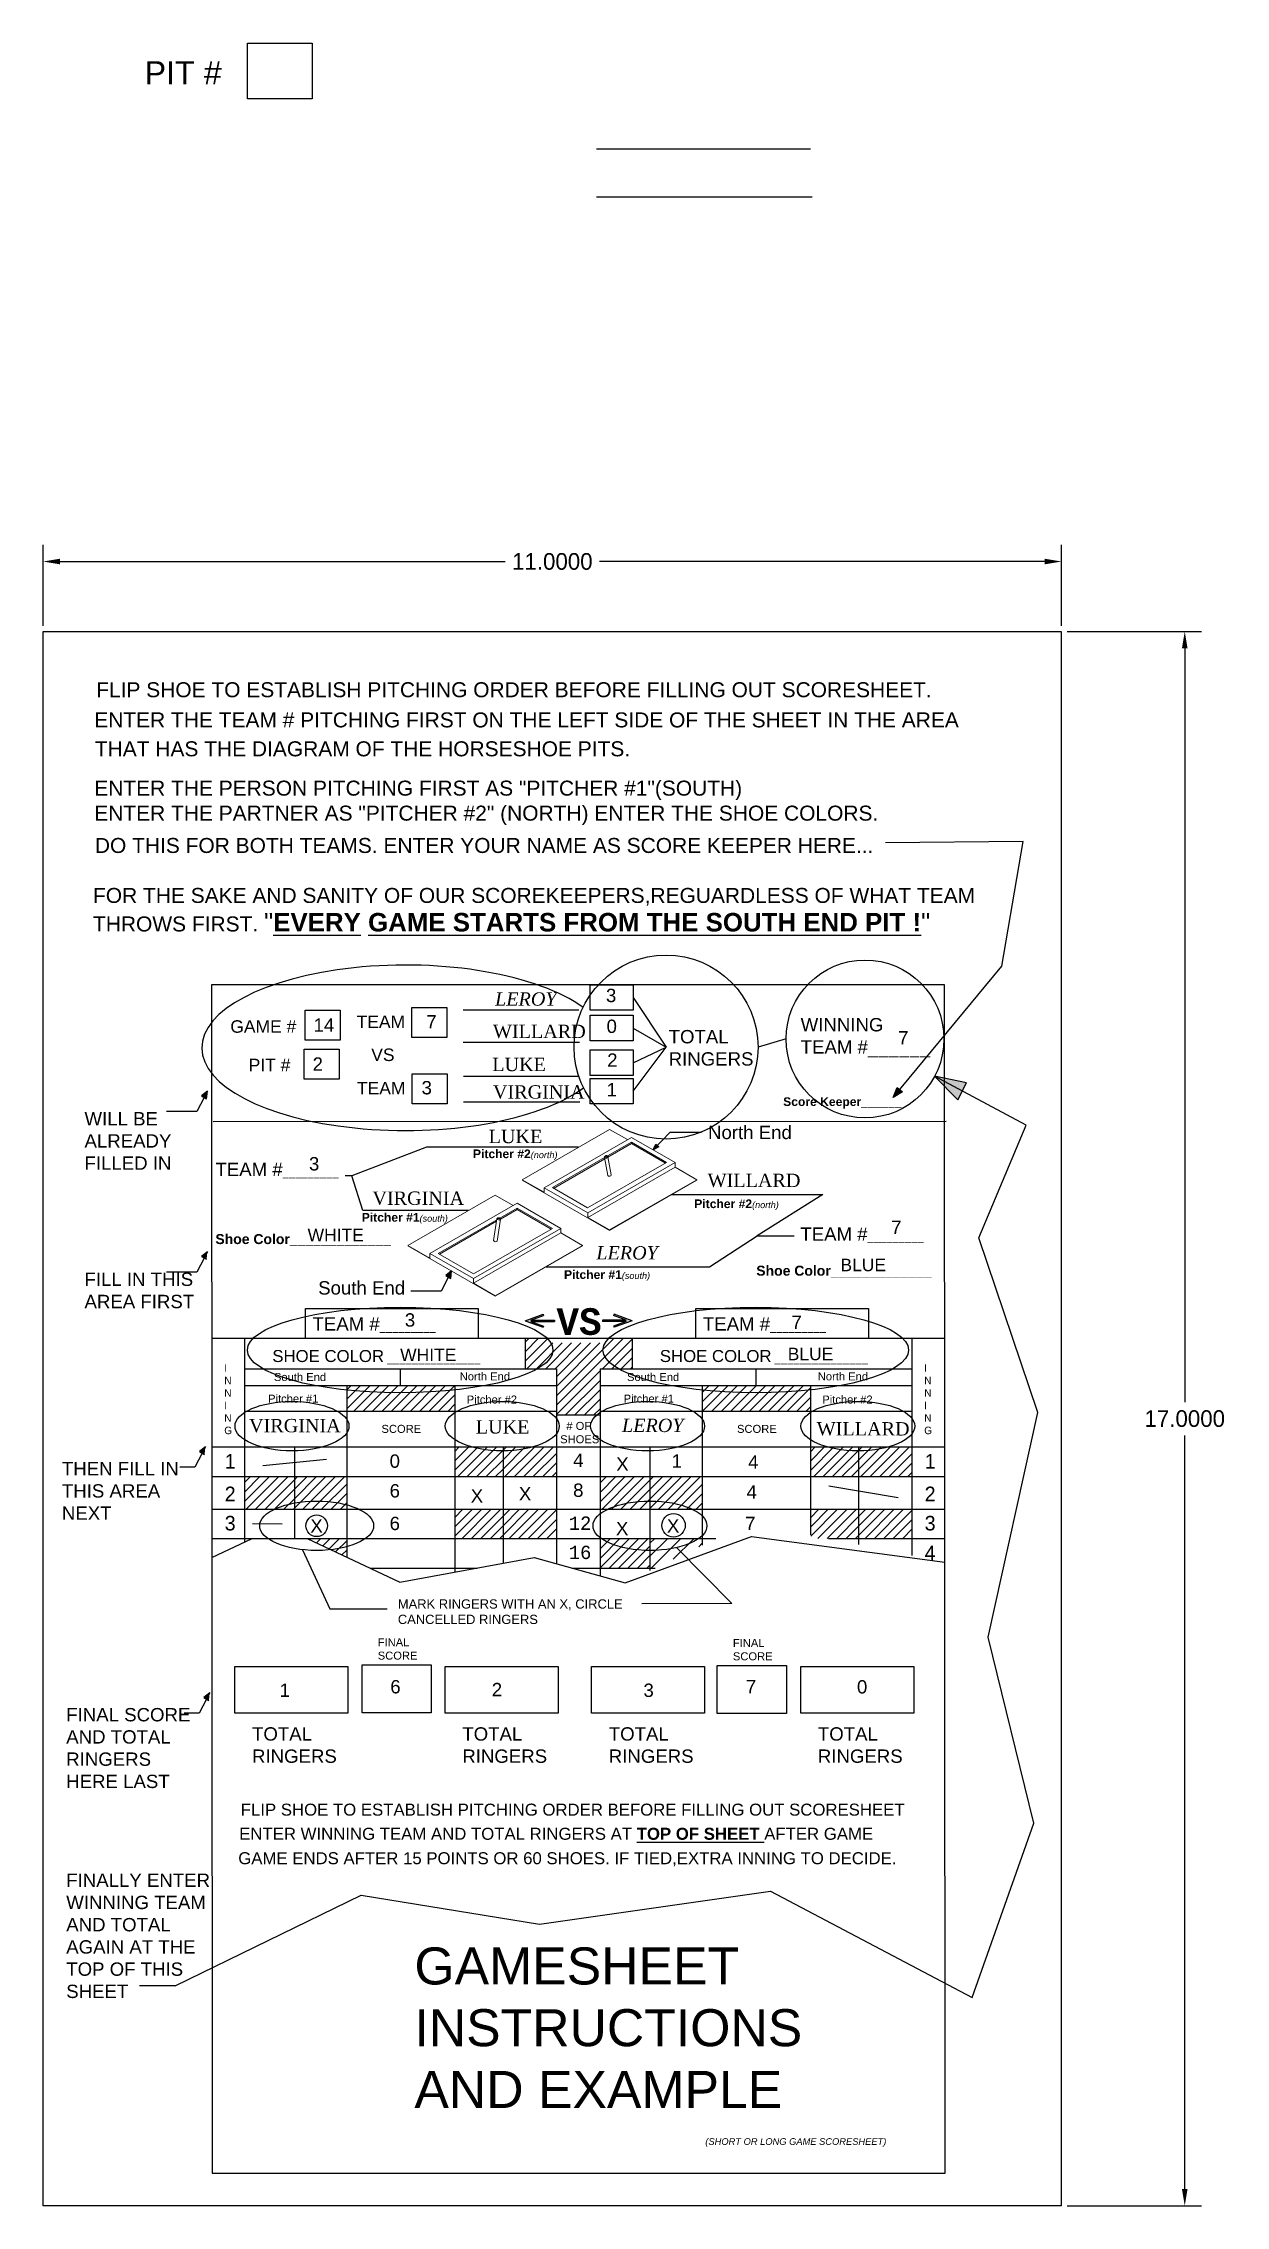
# Model space of a CAD drawing. Header units: inches. Extents: x -9 to 65.4, y -11.7 to 27.1.
# Drawn here: x 25.74 to 38.52, y -6.25 to 17.11 of the extents above; entities that cross this region are included whole.
import ezdxf

# ---------------------------------------------------------------- set-up
doc = ezdxf.new("R2010")
doc.units = ezdxf.units.IN
doc.header["$MEASUREMENT"] = 0
doc.header["$PDMODE"] = 2
for name, color, linetype, lineweight in [('AM_0', 7, 'Continuous', 30), ('AM_5', 3, 'Continuous', 15), ('AM_8', 1, 'Continuous', 15), ('Visible Edges(ANSI-BEL)', 7, 'Continuous', 18)]:
    doc.layers.add(name, color=color, linetype=linetype, lineweight=lineweight)
doc.layers.add('Temporary Invisable', color=7, linetype='Continuous')
doc.layers.add('Visible Tangent Edges(ANSI-BEL)', color=6, linetype='Continuous', lineweight=18, true_color=0xff00ff)
doc.dimstyles.new('Standard$0', dxfattribs={"dimtxt": 0.18, "dimasz": 0.18, "dimexe": 0.18, "dimexo": 0.0625, "dimgap": 0.09, "dimtad": 0, "dimtih": 1, "dimtoh": 1, "dimdec": 4, "dimzin": 0, "dimdsep": 46, "dimtxsty": 'Standard', "dimcen": 0.09, "dimadec": 0, "dimazin": 0, "dimtfac": 1, "dimtdec": 4, "dimtofl": 0, "dimtmove": 0, "dimatfit": 3, "dimfxl": 1, "dimtolj": 1, "dimtzin": 0, "dimarcsym": 0})
pattern_1 = [(45, (10.670944, -4.989435), (-0.05091169, 0.05091169), [])]
pattern_2 = [(45, (14.51565, -4.989435), (-0.0509117, 0.0509117), [])]

# ---------------------------------------------------------------- blocks, each defined once
blk = doc.blocks.new('*D7')
at = {"layer": 'AM_5', "color": 0, "lineweight": -2, "transparency": 16777216}
for p, q in [((36.802, 10.753), (38.253, 10.753)), ((38.073, 10.573), (38.073, 2.433)), ((38.073, -6.067), (38.073, 2.073)), ((36.802, -6.247), (38.253, -6.247))]:
    blk.add_line(p, q, dxfattribs=at)
at = {"layer": 'AM_5', "color": 0, "transparency": 16777216}
for points in [[(38.043, 10.573), (38.103, 10.573), (38.073, 10.753)], [(38.043, -6.067), (38.103, -6.067), (38.073, -6.247)]]:
    blk.add_solid(points, dxfattribs=at)
at = {"layer": 'Defpoints', "color": 0, "transparency": 16777216}
for p in [(36.74, 10.753), (36.739, -6.247), (38.073, -6.247)]:
    blk.add_point(p, dxfattribs=at)
at = {"layer": 'AM_5', "color": 0, "transparency": 16777216, "insert": (38.073, 2.253), "char_height": 0.18, "attachment_point": 5}
blk.add_mtext('\\A1;17.0000', dxfattribs=at)
blk = doc.blocks.new('*D8')
at = {"layer": 'AM_5', "color": 0, "lineweight": -2, "transparency": 16777216}
for p, q in [((25.74, 10.816), (25.74, 11.69)), ((36.74, 10.816), (36.74, 11.69)), ((25.92, 11.51), (30.73, 11.51)), ((36.56, 11.51), (31.75, 11.51))]:
    blk.add_line(p, q, dxfattribs=at)
at = {"layer": 'AM_5', "color": 0, "transparency": 16777216}
for points in [[(25.92, 11.54), (25.92, 11.48), (25.74, 11.51)], [(36.56, 11.54), (36.56, 11.48), (36.74, 11.51)]]:
    blk.add_solid(points, dxfattribs=at)
at = {"layer": 'Defpoints', "color": 0, "transparency": 16777216}
for p in [(36.74, 11.51), (25.74, 10.753), (36.74, 10.753)]:
    blk.add_point(p, dxfattribs=at)
at = {"layer": 'AM_5', "color": 0, "transparency": 16777216, "insert": (31.24, 11.51), "char_height": 0.18, "attachment_point": 5}
blk.add_mtext('\\A1;11.0000', dxfattribs=at)

msp = doc.modelspace()

# ---------------------------------------------------------------- hatches: boundary and pattern name
at = {"layer": 'AM_0'}
h = msp.add_hatch(color=256, dxfattribs=at)
h.paths.add_polyline_path([(35.71626, 5.88017), (35.47742, 5.92967), (35.47743, 5.89459), (35.66973, 5.79183)])
h.paths.add_polyline_path([(35.47743, 5.89459), (35.47746, 5.84254), (35.61995, 5.69731), (35.66973, 5.79183)])
h.paths.add_polyline_path([(35.47742, 5.92967), (35.37018, 5.95189), (35.47743, 5.89459)])
h.paths.add_polyline_path([(35.37018, 5.95189), (35.47746, 5.84254), (35.47743, 5.89459)])
h = msp.add_hatch(color=256, dxfattribs=at)
h.dxf.hatch_style = 1
h.paths.add_polyline_path([(27.51265, 5.78896), (27.45067, 5.73867), (27.47847, 5.7232)])
h.paths.add_polyline_path([(27.51265, 5.78896), (27.47847, 5.7232), (27.50481, 5.70854)])
h = msp.add_hatch(color=256, dxfattribs=at)
h.paths.add_polyline_path([(34.99303, 5.80808), (34.9666, 5.83009), (34.92123, 5.72131)])
h.paths.add_polyline_path([(35.02389, 5.78239), (34.99303, 5.80808), (34.92123, 5.72131)])
h = msp.add_hatch(color=256, dxfattribs=at)
h.dxf.hatch_style = 1
h.paths.add_polyline_path([(32.37587, 5.20259), (32.35911, 5.21934), (32.33007, 5.15537)])
h.paths.add_polyline_path([(32.38992, 5.18854), (32.37587, 5.20259), (32.33007, 5.15537)])
h = msp.add_hatch(color=256, dxfattribs=at)
h.dxf.hatch_style = 1
h.paths.add_polyline_path([(27.51265, 4.05483), (27.45067, 4.00454), (27.47847, 3.98907)])
h.paths.add_polyline_path([(27.51265, 4.05483), (27.47847, 3.98907), (27.50481, 3.97441)])
h = msp.add_hatch(color=256, dxfattribs=at)
h.dxf.hatch_style = 1
h.paths.add_polyline_path([(30.15212, 3.84813), (30.09015, 3.79784), (30.11795, 3.78237)])
h.paths.add_polyline_path([(30.15212, 3.84813), (30.11795, 3.78237), (30.14429, 3.76772)])
h = msp.add_hatch(color=256, dxfattribs=at)
h.dxf.hatch_style = 1
h.paths.add_polyline_path([(31.26504, 3.31739), (31.00722, 3.31739), (31.14498, 3.36818), (31.14, 3.38169), (30.94565, 3.31004), (31.14, 3.23999), (31.14489, 3.25353), (31.00766, 3.30299), (31.26504, 3.30299)])
h = msp.add_hatch(color=256, dxfattribs=at)
h.dxf.hatch_style = 1
h.paths.add_polyline_path([(32.03895, 3.30299), (31.90172, 3.25353), (31.90661, 3.23999), (32.10096, 3.31004), (31.90661, 3.38169), (31.90163, 3.36818), (32.03939, 3.31739), (31.78157, 3.31739), (31.78157, 3.30299)])
h = msp.add_hatch(color=256, dxfattribs=at)
h.dxf.hatch_style = 1
h.paths.add_polyline_path([(27.49105, 1.94843), (27.42908, 1.89814), (27.45688, 1.88267)])
h.paths.add_polyline_path([(27.49105, 1.94843), (27.45688, 1.88267), (27.48322, 1.86801)])
h = msp.add_hatch(dxfattribs=at)
h.set_pattern_fill('_U', color=256, scale=0.072, angle=45, style=0, pattern_type=0)
h.set_pattern_definition(pattern_1)
h.paths.add_polyline_path([(30.70705, 1.94838), (30.18654, 1.94838), (30.18654, 1.62754), (30.70705, 1.62754)])
h = msp.add_hatch(dxfattribs=at)
h.set_pattern_fill('_U', color=256, scale=0.072, angle=45, style=0, pattern_type=0)
h.set_pattern_definition(pattern_1)
h.paths.add_polyline_path([(30.70705, 1.62754), (31.28445, 1.62754), (31.28445, 1.94838), (30.70705, 1.94838)])
h = msp.add_hatch(dxfattribs=at)
h.set_pattern_fill('_U', color=256, scale=0.072, angle=45, style=0, pattern_type=0)
h.set_pattern_definition(pattern_2)
h.paths.add_polyline_path([(34.55175, 1.94838), (34.03124, 1.94838), (34.03124, 1.62754), (34.55175, 1.62754)])
h = msp.add_hatch(dxfattribs=at)
h.set_pattern_fill('_U', color=256, scale=0.072, angle=45, style=0, pattern_type=0)
h.set_pattern_definition(pattern_2)
h.paths.add_polyline_path([(34.55175, 1.62754), (35.12915, 1.62754), (35.12915, 1.94838), (34.55175, 1.94838)])
h = msp.add_hatch(dxfattribs=at)
h.set_pattern_fill('_U', color=256, scale=0.072, angle=45, style=0, pattern_type=0)
h.set_pattern_definition(pattern_1)
h.paths.add_polyline_path([(28.45347, 1.62754), (27.91437, 1.62754), (27.91437, 1.2753), (28.45347, 1.2753)])
h = msp.add_hatch(dxfattribs=at)
h.set_pattern_fill('_U', color=256, scale=0.072, angle=45, style=0, pattern_type=0)
h.set_pattern_definition(pattern_1)
h.paths.add_polyline_path([(29.01844, 1.2753), (29.01844, 1.62754), (28.45347, 1.62754), (28.45347, 1.2753)])
h = msp.add_hatch(dxfattribs=at)
h.set_pattern_fill('_U', color=256, scale=0.072, angle=45, style=0, pattern_type=0)
h.set_pattern_definition(pattern_2)
h.paths.add_polyline_path([(32.29818, 1.62754), (31.75908, 1.62754), (31.75908, 1.2753), (32.29818, 1.2753)])
h = msp.add_hatch(dxfattribs=at)
h.set_pattern_fill('_U', color=256, scale=0.072, angle=45, style=0, pattern_type=0)
h.set_pattern_definition(pattern_2)
h.paths.add_polyline_path([(32.86314, 1.2753), (32.86314, 1.62754), (32.29818, 1.62754), (32.29818, 1.2753)])
h = msp.add_hatch(dxfattribs=at)
h.set_pattern_fill('_U', color=256, scale=0.072, angle=45, style=0, pattern_type=0)
h.set_pattern_definition(pattern_1)
h.paths.add_polyline_path([(30.18654, 0.96002), (30.70705, 0.96002), (30.70705, 1.2753), (30.18654, 1.2753)])
h = msp.add_hatch(dxfattribs=at)
h.set_pattern_fill('_U', color=256, scale=0.072, angle=45, style=0, pattern_type=0)
h.set_pattern_definition(pattern_1)
h.paths.add_polyline_path([(31.28445, 1.2753), (30.70705, 1.2753), (30.70705, 0.96002), (31.28445, 0.96002)])
h = msp.add_hatch(dxfattribs=at)
h.set_pattern_fill('_U', color=256, scale=0.072, angle=45, style=0, pattern_type=0)
h.set_pattern_definition(pattern_2)
h.paths.add_polyline_path([(34.03124, 0.96002), (34.55175, 0.96002), (34.55175, 1.2753), (34.03124, 1.2753)])
h = msp.add_hatch(dxfattribs=at)
h.set_pattern_fill('_U', color=256, scale=0.072, angle=45, style=0, pattern_type=0)
h.set_pattern_definition(pattern_2)
h.paths.add_polyline_path([(35.12915, 1.2753), (34.55175, 1.2753), (34.55175, 0.96002), (35.12915, 0.96002)])
h = msp.add_hatch(dxfattribs=at)
h.set_pattern_fill('_U', color=256, scale=0.072, angle=45, style=0, pattern_type=0)
h.set_pattern_definition(pattern_1)
h.paths.add_polyline_path([(28.59133, 0.96002), (29.01844, 0.75826), (29.01844, 0.96002)])
h = msp.add_hatch(dxfattribs=at)
h.set_pattern_fill('_U', color=256, scale=0.072, angle=45, style=0, pattern_type=0)
h.set_pattern_definition(pattern_2)
h.paths.add_polyline_path([(31.75908, 0.63917), (32.29818, 0.63917), (32.29818, 0.96002), (31.75908, 0.96002)])
h = msp.add_hatch(color=256, dxfattribs=at)
h.dxf.hatch_style = 1
h.paths.add_polyline_path([(27.5379, -0.70834), (27.47593, -0.75863), (27.50373, -0.7741)])
h.paths.add_polyline_path([(27.5379, -0.70834), (27.50373, -0.7741), (27.53007, -0.78875)])
at = {"layer": 'AM_8'}
h = msp.add_hatch(dxfattribs=at)
h.set_pattern_fill('_U', color=256, scale=0.072, angle=45, style=0, pattern_type=0)
h.set_pattern_definition([(45, (10.670944, -2.941466), (-0.05091169, 0.05091169), [])])
h.paths.add_polyline_path([(31.756, 2.79288), (31.756, 2.2931), (31.28445, 2.2931), (31.28445, 2.79288), (30.94565, 2.79288), (30.94565, 3.12236), (31.21245, 3.12236), (31.21245, 3.07088), (31.82685, 3.07088), (31.82685, 3.12236), (32.10096, 3.12236), (32.10096, 2.79288)])
h = msp.add_hatch(dxfattribs=at)
h.set_pattern_fill('_U', color=256, scale=0.072, angle=45, style=0, pattern_type=0)
h.set_pattern_definition(pattern_1)
h.paths.add_polyline_path([(30.18654, 2.33602), (30.18654, 2.61288), (29.01844, 2.61288), (29.01844, 2.33602), (29.81494, 2.33602)])
h = msp.add_hatch(dxfattribs=at)
h.set_pattern_fill('_U', color=256, scale=0.072, angle=45, style=0, pattern_type=0)
h.set_pattern_definition(pattern_1)
h.paths.add_polyline_path([(34.02816, 2.61288), (32.86006, 2.61288), (32.86006, 2.33602), (34.02816, 2.33602)])
h = msp.add_hatch(dxfattribs=at)
h.set_pattern_fill('_U', color=256, scale=0.1, angle=45, style=0, pattern_type=0)
h.set_pattern_definition([(45, (1.1229, 0), (-0.07071068, 0.07071068), [])])
h.paths.add_polyline_path([(32.2951, 0.63917), (32.34978, 0.63917), (32.86006, 0.88812), (32.86006, 0.96002), (32.2951, 0.96002)])

# ---------------------------------------------------------------- linework, layer by layer
at = {"layer": 'AM_0'}
for p, q in [((31.71731, 15.96622), (34.02808, 15.96622)), ((31.71595, 15.44961), (34.04669, 15.44961)), ((36.32579, 8.48526), (34.83834, 8.47245)), ((36.09498, 7.13986), (36.32579, 8.48526)), ((34.92123, 5.72131), (36.09498, 7.13986)), ((32.11319, 6.80208), (32.46875, 6.26595)), ((30.27689, 6.66967), (31.52471, 6.66967)), ((30.27616, 6.31919), (31.53476, 6.31919)), ((32.11319, 6.47193), (32.46875, 6.26595)), ((33.76559, 6.3537), (33.46255, 6.26595)), ((32.11319, 6.09774), (32.46875, 6.26595)), ((32.11319, 5.78933), (32.46875, 6.26595)), ((30.28037, 5.95243), (31.52819, 5.95243)), ((36.35981, 5.42311), (35.37018, 5.95189)), ((35.37018, 5.95189), (35.61995, 5.69731)), ((35.71626, 5.88017), (35.37018, 5.95189)), ((35.61995, 5.69731), (35.71626, 5.88017)), ((27.51265, 5.78896), (27.39882, 5.56991)), ((27.51265, 5.78896), (27.45067, 5.73867)), ((27.45067, 5.73867), (27.50481, 5.70854)), ((27.50481, 5.70854), (27.51265, 5.78896)), ((30.27964, 5.67346), (31.53824, 5.67346)), ((34.92123, 5.72131), (34.9666, 5.83009)), ((35.02389, 5.78239), (34.92123, 5.72131)), ((34.9666, 5.83009), (35.02389, 5.78239)), ((27.39882, 5.56991), (27.07241, 5.56991)), ((27.57428, 5.46314), (35.49428, 5.46708)), ((35.84977, 4.20558), (36.35981, 5.42311)), ((29.88217, 5.18551), (29.07268, 4.87409)), ((31.52428, 5.18551), (29.88217, 5.18551)), ((32.33007, 5.15537), (32.51494, 5.34597)), ((32.33007, 5.15537), (32.35911, 5.21934)), ((32.38992, 5.18854), (32.33007, 5.15537)), ((32.35911, 5.21934), (32.38992, 5.18854)), ((32.51494, 5.34597), (32.85142, 5.34877)), ((29.07268, 4.87409), (29.00004, 4.87409)), ((29.19118, 4.5003), (29.07268, 4.87409)), ((32.53198, 4.67519), (34.16108, 4.67519)), ((34.16108, 4.67519), (33.45367, 4.22625)), ((30.33439, 4.5003), (29.19118, 4.5003)), ((32.93706, 3.89198), (33.45367, 4.22625)), ((33.45367, 4.22625), (33.85383, 4.22625)), ((36.48705, 2.31997), (35.84977, 4.20558)), ((27.51265, 4.05483), (27.39882, 3.83578)), ((27.51265, 4.05483), (27.45067, 4.00454)), ((27.45067, 4.00454), (27.50481, 3.97441)), ((27.39882, 3.83578), (27.07241, 3.83578)), ((30.15212, 3.84813), (30.03829, 3.62909)), ((30.15212, 3.84813), (30.09015, 3.79784)), ((30.09015, 3.79784), (30.14429, 3.76772)), ((30.14429, 3.76772), (30.15212, 3.84813)), ((31.17191, 3.89198), (32.93706, 3.89198)), ((30.03829, 3.62909), (29.71188, 3.62909)), ((28.5726, 3.12236), (28.5726, 3.44198)), ((28.5726, 3.44198), (30.43803, 3.44198)), ((30.43803, 3.44198), (30.43803, 3.12236)), ((30.94565, 3.31004), (31.14, 3.38169)), ((30.94565, 3.31004), (31.14, 3.23999)), ((31.00722, 3.31739), (31.14498, 3.36818)), ((31.00722, 3.31739), (31.26504, 3.31739)), ((31.00766, 3.30299), (31.14489, 3.25353)), ((31.00766, 3.30299), (31.26504, 3.30299)), ((31.14, 3.38169), (31.14498, 3.36818)), ((31.26504, 3.31739), (31.26504, 3.30299)), ((32.03939, 3.31739), (31.78157, 3.31739)), ((31.78157, 3.31739), (31.78157, 3.30299)), ((32.03895, 3.30299), (31.78157, 3.30299)), ((31.90661, 3.38169), (31.90163, 3.36818)), ((32.03939, 3.31739), (31.90163, 3.36818)), ((32.03895, 3.30299), (31.90172, 3.25353)), ((32.10096, 3.31004), (31.90661, 3.38169)), ((32.10096, 3.31004), (31.90661, 3.23999)), ((32.79019, 3.12236), (32.79019, 3.44198)), ((32.79019, 3.44198), (34.65562, 3.44198)), ((34.65562, 3.44198), (34.65562, 3.12236)), ((27.5633, 3.12236), (31.756, 3.12236)), ((27.91437, 3.12236), (27.91437, 0.92026)), ((30.94565, 3.12236), (30.94565, 2.79288)), ((31.14489, 3.25353), (31.14, 3.23999)), ((31.756, 3.12236), (35.47779, 3.12236)), ((31.90172, 3.25353), (31.90661, 3.23999)), ((32.10096, 3.12236), (32.10096, 2.79288)), ((35.12607, 3.12236), (35.12607, 0.77572)), ((27.91437, 2.79288), (31.28445, 2.79288)), ((27.91437, 2.61288), (31.28445, 2.61288)), ((29.01844, 2.61288), (29.01844, 0.75826)), ((29.59941, 2.61288), (29.59941, 2.79288)), ((30.18654, 2.61288), (30.18654, 0.59529)), ((31.28445, 2.79288), (31.28445, 0.68609)), ((31.756, 2.79288), (31.756, 0.96002)), ((31.756, 2.79288), (35.13222, 2.79288)), ((31.756, 2.79288), (31.756, 0.55551)), ((31.756, 2.61288), (35.13222, 2.61288)), ((32.86006, 2.61288), (32.86006, 0.88812)), ((33.44411, 2.61288), (33.44411, 2.79288)), ((34.02816, 2.61288), (34.02816, 1.00018)), ((27.91437, 2.33602), (31.28445, 2.33602)), ((31.756, 2.33602), (35.13222, 2.33602)), ((31.28445, 2.2931), (31.756, 2.2931)), ((35.94761, -0.10463), (36.48705, 2.31997)), ((27.49105, 1.94843), (27.37722, 1.72938)), ((27.49105, 1.94843), (27.42908, 1.89814)), ((27.42908, 1.89814), (27.48322, 1.86801)), ((27.55838, 1.94838), (31.756, 1.94838)), ((28.45347, 1.94838), (28.45347, 0.96002)), ((30.70705, 1.94838), (30.70705, 0.96002)), ((31.75908, 1.94838), (35.47838, 1.94838)), ((32.2951, 1.94838), (32.2951, 0.96002)), ((34.54868, 1.94838), (34.54868, 0.96002)), ((27.37722, 1.72938), (27.21402, 1.72938)), ((28.11262, 1.74873), (28.80016, 1.81647)), ((27.5633, 1.62754), (31.756, 1.62754)), ((31.756, 1.62754), (35.47854, 1.62754)), ((34.22674, 1.52975), (34.9773, 1.40191)), ((27.5633, 1.2753), (31.756, 1.2753)), ((31.756, 1.2753), (35.47871, 1.2753)), ((27.55838, 0.96002), (31.756, 0.96002)), ((27.55999, 0.75228), (27.99824, 0.96002)), ((27.5633, 0.96002), (27.99824, 0.96002)), ((27.99921, 1.12292), (28.322, 1.11694)), ((28.59133, 0.96002), (29.59308, 0.48681)), ((28.59133, 0.96002), (33.00745, 0.96002)), ((30.70705, 0.96002), (30.70705, 0.69044)), ((31.75908, 0.96002), (33.00745, 0.96002)), ((32.02539, 0.48092), (33.39111, 0.97941)), ((32.2951, 0.96002), (32.2951, 0.6125)), ((33.39111, 0.97941), (35.48002, 0.70335)), ((34.22458, 0.96002), (35.47887, 0.96002)), ((34.22458, 0.96002), (35.47838, 0.96002)), ((34.54868, 0.96002), (34.54868, 0.89376)), ((28.53948, 0.83826), (28.83538, 0.20079)), ((29.59308, 0.48681), (31.04538, 0.75228)), ((31.04538, 0.75228), (32.02539, 0.48092)), ((32.58289, 0.86071), (33.18078, 0.25777)), ((29.27055, 0.63917), (30.42658, 0.63917)), ((31.45387, 0.63917), (31.756, 0.63917)), ((31.756, 0.63917), (32.34978, 0.63917)), ((33.18078, 0.25777), (32.20838, 0.25192)), ((28.83538, 0.20079), (29.45679, 0.20079)), ((36.44348, -2.11497), (35.94761, -0.10463)), ((27.42407, -0.92738), (27.26087, -0.92738)), ((27.5379, -0.70834), (27.42407, -0.92738)), ((27.5379, -0.70834), (27.47593, -0.75863)), ((27.47593, -0.75863), (27.53007, -0.78875)), ((35.7776, -3.99789), (36.44348, -2.11497)), ((27.16362, -3.87048), (29.17543, -2.89362)), ((29.17543, -2.89362), (31.10225, -3.20508)), ((31.10225, -3.20508), (33.59577, -2.85115)), ((33.59577, -2.85115), (35.7776, -3.99789)), ((27.16362, -3.87048), (26.7807, -3.87048))]:
    msp.add_line(p, q, dxfattribs=at)
for points in [[(27.94498, 17.10717), (28.64481, 17.10717), (28.64481, 16.50751), (27.94498, 16.50751)], [(25.73954, 10.75324), (36.73953, 10.75324), (36.73943, -6.2468), (25.73944, -6.2468)], [(27.5633, -5.89625), (35.4833, -5.89625), (35.47691, 6.93962), (27.55691, 6.93962)], [(31.64893, 6.93962), (32.11319, 6.93962), (32.11319, 6.66454), (31.64893, 6.66454)], [(28.56883, 6.66567), (28.94673, 6.66567), (28.94673, 6.34185), (28.56883, 6.34185)], [(29.72276, 6.69483), (30.10067, 6.69483), (30.10067, 6.37101), (29.72276, 6.37101)], [(31.64893, 6.60948), (32.11319, 6.60948), (32.11319, 6.33439), (31.64893, 6.33439)], [(28.55974, 6.24497), (28.93765, 6.24497), (28.93765, 5.92116), (28.55974, 5.92116)], [(31.64893, 6.23528), (32.11319, 6.23528), (32.11319, 5.9602), (31.64893, 5.9602)], [(29.72624, 5.97758), (30.10415, 5.97758), (30.10415, 5.65377), (29.72624, 5.65377)], [(31.64893, 5.92687), (32.11319, 5.92687), (32.11319, 5.65179), (31.64893, 5.65179)], [(27.81037, -0.42468), (29.0308, -0.42468), (29.0308, -0.92842), (27.81037, -0.92842)], [(29.1853, -0.40368), (29.93219, -0.40368), (29.93219, -0.9232), (29.1853, -0.9232)], [(30.08253, -0.42468), (31.30297, -0.42468), (31.30297, -0.92842), (30.08253, -0.92842)], [(31.66493, -0.42468), (32.88536, -0.42468), (32.88536, -0.92842), (31.66493, -0.92842)], [(33.02229, -0.411), (33.76919, -0.411), (33.76919, -0.93052), (33.02229, -0.93052)], [(33.92416, -0.42468), (35.1446, -0.42468), (35.1446, -0.92842), (33.92416, -0.92842)]]:
    msp.add_lwpolyline(points, close=True, dxfattribs=at)
for centre, radius in [((32.46875, 6.26595), 0.99381), ((34.6182, 6.3537), 0.85261), ((28.69382, 1.09665), 0.11669), ((32.5495, 1.10093), 0.12659)]:
    msp.add_circle(centre, radius, dxfattribs=at)
msp.add_ellipse((29.65189, 6.25834), major_axis=(-2.1996, 0), ratio=0.40623927, start_param=3.65121691, end_param=8.92025339, dxfattribs=at)
for centre, major_axis, ratio in [((29.59581, 2.9947), (-1.65092, 0), 0.27968866), ((33.43744, 2.9947), (-1.65092, 0), 0.27968866), ((28.42725, 2.17272), (0.61549, 0), 0.43367233), ((30.69942, 2.17272), (0.61549, 0), 0.43367233), ((32.26888, 2.17272), (0.61549, 0), 0.43367233), ((34.54105, 2.17272), (0.61549, 0), 0.43367233), ((28.69382, 1.09665), (0.61549, 0), 0.43367233), ((32.2951, 1.09665), (0.61549, 0), 0.43367233)]:
    msp.add_ellipse(centre, major_axis=major_axis, ratio=ratio, dxfattribs=at)
at = {"layer": 'Visible Edges(ANSI-BEL)'}
for p, q in [((30.91459, 4.83441), (31.85824, 5.37783)), ((31.85824, 5.37783), (32.0514, 5.2666)), ((32.09416, 5.29122), (31.1505, 4.74781)), ((31.83496, 5.09035), (32.09362, 5.23931)), ((31.84081, 5.07857), (32.09362, 5.22415)), ((32.09362, 5.23931), (32.09362, 5.22415)), ((32.09362, 5.23931), (32.47477, 5.01982)), ((32.09362, 5.22415), (32.46161, 5.01224)), ((32.56598, 5.01951), (32.09416, 5.29122)), ((31.24065, 4.74811), (31.80421, 5.07265)), ((31.25381, 4.74054), (31.80676, 5.05896)), ((32.47477, 5.01982), (31.6218, 4.52862)), ((31.62233, 4.4761), (32.56598, 5.01951)), ((31.62233, 4.42685), (32.56598, 4.97027)), ((31.84002, 4.88027), (31.80376, 5.07507)), ((31.87646, 4.88705), (31.8402, 5.08186)), ((32.56598, 5.01951), (32.56598, 4.97027)), ((32.56598, 4.97027), (32.8019, 4.83441)), ((31.1505, 4.69856), (30.91459, 4.83441)), ((30.91459, 4.83062), (31.85824, 4.28721)), ((31.1505, 4.74781), (31.1505, 4.69856)), ((31.1505, 4.74781), (31.62233, 4.4761)), ((31.6218, 4.52862), (31.24065, 4.74811)), ((32.8019, 4.83441), (31.85824, 4.291)), ((31.85824, 4.28721), (32.8019, 4.83062)), ((32.8019, 4.83062), (32.8019, 4.83441)), ((29.6803, 4.12363), (30.62395, 4.66705)), ((30.85987, 4.58044), (29.91621, 4.03703)), ((30.62395, 4.66705), (30.81711, 4.55582)), ((30.67189, 4.41936), (30.8604, 4.52791)), ((30.67866, 4.40811), (30.8604, 4.51276)), ((31.33169, 4.30873), (30.85987, 4.58044)), ((30.8604, 4.52791), (30.8604, 4.51276)), ((30.8604, 4.52791), (31.24154, 4.30843)), ((30.8604, 4.51276), (31.22839, 4.30085)), ((31.62233, 4.4761), (31.62233, 4.42685)), ((30.00742, 4.03672), (30.64018, 4.4011)), ((30.02058, 4.02914), (30.63764, 4.38448)), ((30.38804, 3.76532), (31.33169, 4.30873)), ((30.38804, 3.71607), (31.33169, 4.25948)), ((31.24154, 4.30843), (30.38857, 3.81723)), ((30.60563, 4.17569), (30.64189, 4.41226)), ((30.64227, 4.17007), (30.67853, 4.40664)), ((31.33169, 4.30873), (31.33169, 4.25948)), ((31.33169, 4.25948), (31.56761, 4.12363)), ((31.85824, 4.291), (31.62233, 4.42685)), ((31.85824, 4.28721), (31.85824, 4.291)), ((29.91621, 3.98778), (29.6803, 4.12363)), ((29.6803, 4.11984), (30.62395, 3.57643)), ((29.91621, 4.03703), (29.91621, 3.98778)), ((29.91621, 4.03703), (30.38804, 3.76532)), ((30.38857, 3.81723), (30.00742, 4.03672)), ((31.56761, 4.12363), (30.62395, 3.58022)), ((30.62395, 3.57643), (31.56761, 4.11984)), ((31.56761, 4.11984), (31.56761, 4.12363)), ((30.38804, 3.76532), (30.38804, 3.71607)), ((30.62395, 3.58022), (30.38804, 3.71607)), ((30.62395, 3.57643), (30.62395, 3.58022))]:
    msp.add_line(p, q, dxfattribs=at)
for centre, major_axis, ratio in [((31.85824, 4.88366), (-0.01822, -0.00339), 0.67558687), ((30.62395, 4.17288), (-0.01832, 0.00281), 0.45497613)]:
    msp.add_ellipse(centre, major_axis=major_axis, ratio=ratio, start_param=0, end_param=3.14159265, dxfattribs=at)
for points, knots in [([(31.80376, 5.07507), (31.80348, 5.07657), (31.80346, 5.07811), (31.80391, 5.08112), (31.8044, 5.08257), (31.8058, 5.0854), (31.80678, 5.08672), (31.80919, 5.08923), (31.81067, 5.09034), (31.81401, 5.09224), (31.8159, 5.09297), (31.81984, 5.09394), (31.8219, 5.09417), (31.82602, 5.09404), (31.82808, 5.0937), (31.83194, 5.09234), (31.83377, 5.09138), (31.83673, 5.08887), (31.83792, 5.08746), (31.83946, 5.08459), (31.83994, 5.08325), (31.8402, 5.08186)], [2.24036644, 2.24036644, 2.24036644, 2.24036644, 2.4688479, 2.4688479, 2.71139572, 2.71139572, 2.99523086, 2.99523086, 3.33912565, 3.33912565, 3.72609226, 3.72609226, 4.12282779, 4.12282779, 4.51661514, 4.51661514, 4.87933229, 4.87933229, 5.16984561, 5.16984561, 5.38195909, 5.38195909, 5.38195909, 5.38195909]), ([(30.64189, 4.41226), (30.64208, 4.4135), (30.64249, 4.4147), (30.64363, 4.4169), (30.64438, 4.41785), (30.64614, 4.41963), (30.64718, 4.42034), (30.64968, 4.42172), (30.65114, 4.4222), (30.65459, 4.423), (30.65659, 4.42315), (30.66052, 4.42305), (30.66244, 4.42281), (30.66617, 4.42196), (30.66798, 4.42137), (30.67157, 4.41967), (30.67336, 4.41858), (30.67565, 4.41622), (30.67623, 4.41552), (30.67755, 4.41345), (30.67825, 4.4119), (30.6787, 4.40898), (30.67871, 4.4078), (30.67853, 4.40664)], [5.57668537, 5.57668537, 5.57668537, 5.57668537, 5.73026123, 5.73026123, 5.89767547, 5.89767547, 6.11127874, 6.11127874, 6.42787456, 6.42787456, 6.87459718, 6.87459718, 7.30341401, 7.30341401, 7.72606852, 7.72606852, 8.17764085, 8.17764085, 8.33763834, 8.33763834, 8.57547889, 8.57547889, 8.71827802, 8.71827802, 8.71827802, 8.71827802])]:
    msp.add_open_spline(points, degree=3, knots=knots, dxfattribs=at)
at = {"layer": 'Visible Tangent Edges(ANSI-BEL)'}
for centre, major_axis, ratio in [((31.82198, 5.07846), (-0.01822, -0.00339), 0.67558687), ((30.66021, 4.40945), (-0.01832, 0.00281), 0.45497613)]:
    msp.add_ellipse(centre, major_axis=major_axis, ratio=ratio, start_param=0, end_param=3.14159265, dxfattribs=at)
for centre, major_axis, ratio in [((31.82073, 5.08518), (-0.00911, -0.0017), 0.67558687), ((30.66146, 4.4176), (0.00916, -0.0014), 0.45497613)]:
    msp.add_ellipse(centre, major_axis=major_axis, ratio=ratio, dxfattribs=at)

# ---------------------------------------------------------------- texts
at = {"layer": 'AM_0', "attachment_point": 1}
for s, insert, char_height, width in [('{\\fArial|b0|i0|c0|p34;PIT #}', (26.83379, 16.9131), 0.25, 1.6882053), ('{\\f@Batang|b0|i1|c0|p18;\\H1.6667x;LEROY}', (30.62112, 6.85758), 0.0864, 1.386329), ('{\\fArial|b0|i0|c0|p34;\\H1.6667x;3}', (31.81941, 6.89567), 0.0864, 1.386329), ('{\\fArial|b0|i0|c0|p34;GAME #}', (27.76092, 6.556), 0.135, 0.9116308), ('{\\fArial|b0|i0|c0|p34;\\H1.6667x;14}', (28.65964, 6.57598), 0.0864, 1.386329), ('{\\fArial|b0|i0|c0|p34;TEAM}', (29.12566, 6.6073), 0.135, 0.9116308), ('{\\fArial|b0|i0|c0|p34;\\H1.6667x;7}', (29.87851, 6.61182), 0.0864, 1.386329), ('{\\fArial|b0|i0|c0|p34;\\H1.6667x;0}', (31.82594, 6.56275), 0.0864, 1.386329), ('{\\fArial|b0|i0|c0|p34;WINNING \\PTEAM #______ }', (33.92317, 6.57997), 0.144, 3.2757189), ('{\\fBatang|b0|i0|c0|p18;\\H1.6667x;WILLARD}', (30.59829, 6.50782), 0.0864, 1.386329), ('{\\fArial|b0|i0|c0|p34;TOTAL\\PRINGERS}', (32.49671, 6.45064), 0.144, 3.2757189), ('{\\fArial|b0|i0|c0|p34;\\H1.6667x;7}', (34.97656, 6.43876), 0.0864, 1.386329), ('{\\fArial|b0|i0|c0|p34;PIT #}', (27.9597, 6.14018), 0.135, 0.9116308), ('{\\fArial|b0|i0|c0|p34;\\H1.6667x;2}', (28.64983, 6.15451), 0.0864, 1.386329), ('{\\fArial|b0|i0|c0|p34;VS}', (29.28356, 6.25047), 0.135, 0.9116308), ('{\\fBatang|b0|i0|c0|p18;\\H1.6667x;LUKE}', (30.59068, 6.15045), 0.0864, 1.386329), ('{\\fArial|b0|i0|c0|p34;\\H1.6667x;2}', (31.83248, 6.19718), 0.0864, 1.386329), ('{\\fArial|b0|i0|c0|p34;TEAM}', (29.12914, 5.89005), 0.135, 0.9116308), ('{\\fArial|b0|i0|c0|p34;\\H1.6667x;3}', (29.8269, 5.89967), 0.0864, 1.386329), ('{\\fBatang|b0|i0|c0|p18;\\H1.6667x;VIRGINIA}', (30.59829, 5.85391), 0.0864, 1.386329), ('{\\fArial|b0|i0|c0|p34;\\H1.6667x;1}', (31.82594, 5.87732), 0.0864, 1.386329), ('{\\fArial|b0|i0|c0|p34;\\H1.6667x;WILL BE \\PALREADY\\PFILLED IN}', (26.1853, 5.56485), 0.0864, 1.386329), ('{\\fBatang|b0|i0|c0|p18;\\H1.6667x;LUKE}', (30.55215, 5.37275), 0.0864, 1.386329), ('{\\fArial|b0|i0|c0|p34;\\H1.6667x;TEAM #\\H0.6x;_________ }', (27.60028, 5.01752), 0.0864, 1.386329), ('{\\fArial|b0|i0|c0|p34;\\H1.6667x;3}', (28.6108, 5.07788), 0.0864, 1.386329), ('{\\fBatang|b0|i0|c0|p18;\\H1.6667x;VIRGINIA}', (29.29603, 4.70661), 0.0864, 1.386329), ('{\\fBatang|b0|i0|c0|p18;\\H1.6667x;WILLARD}', (32.91771, 4.89851), 0.0864, 1.386329), ('{\\fArial|b0|i0|c0|p34;WHITE}', (28.59604, 4.30417), 0.135, 0.9116308), ('{\\fArial|b0|i0|c0|p34;\\H1.6667x;TEAM #\\H0.6x;_________ }', (33.91969, 4.31837), 0.0864, 1.386329), ('{\\fArial|b0|i0|c0|p34;\\H1.6667x;7}', (34.90039, 4.39123), 0.0864, 1.386329), ('{\\f@Batang|b0|i1|c0|p18;\\H1.6667x;LEROY}', (31.71533, 4.11637), 0.0864, 1.386329), ('{\\fArial|b0|i0|c0|p34;BLUE}', (34.35319, 3.98076), 0.135, 0.9116308), ('{\\fArial|b0|i0|c0|p34;\\H1.6667x;FILL IN THIS\\PAREA FIRST}', (26.1853, 3.83072), 0.0864, 1.386329), ('{\\fArial|b0|i0|c0|p34;\\H1.6667x;TEAM #\\H0.6x;_________ }', (28.64886, 3.34858), 0.0864, 1.386329), ('{\\fArial|b0|i0|c0|p34;\\H1.6667x;3}', (29.64627, 3.39118), 0.0864, 1.386329), ('{\\fArial|b0|i0|c0|p34;\\H1.6667x;TEAM #\\H0.6x;_________ }', (32.86645, 3.34858), 0.0864, 1.386329), ('{\\fArial|b0|i0|c0|p34;\\H1.6667x;7}', (33.82432, 3.36708), 0.0864, 1.386329), ('I\\PN\\PN\\PI\\PN\\PG', (27.69552, 2.84168), 0.081, 0.164664), ('{\\fArial|b0|i0|c0|p34;\\H1.5x;SHOE COLOR\\H0.66667x; _______________}', (28.21474, 2.9947), 0.0864, 2.3796658), ('{\\fArial|b0|i0|c0|p34;WHITE}', (29.59581, 3.00959), 0.135, 0.9116308), ('{\\fArial|b0|i0|c0|p34;\\H1.5x;SHOE COLOR\\H0.66667x; _______________}', (32.40134, 2.9947), 0.0864, 2.3796658), ('{\\fArial|b0|i0|c0|p34;BLUE}', (33.78372, 3.01939), 0.135, 0.9116308), ('I\\PN\\PN\\PI\\PN\\PG', (35.25829, 2.84168), 0.081, 0.164664), ('{\\fArial|b0|i0|c0|p34;South End}', (28.23232, 2.74617), 0.0864, 0.9460115), ('{\\fArial|b0|i0|c0|p34;North End}', (30.2397, 2.75304), 0.0864, 0.9460115), ('{\\fArial|b0|i0|c0|p34;South End}', (32.04709, 2.74617), 0.0864, 0.9460115), ('{\\fArial|b0|i0|c0|p34;North End}', (34.10818, 2.75304), 0.0864, 0.9460115), ('{\\fArial|b0|i0|c0|p34;Pitcher #1}', (28.16905, 2.51283), 0.0864, 0.9460115), ('{\\fArial|b0|i0|c0|p34;Pitcher #2}', (30.31537, 2.50322), 0.0864, 0.9460115), ('{\\fArial|b0|i0|c0|p34;Pitcher #1}', (32.01068, 2.51283), 0.0864, 0.9460115), ('{\\fArial|b0|i0|c0|p34;Pitcher #1}', (32.01068, 2.51283), 0.0864, 0.9460115), ('{\\fArial|b0|i0|c0|p34;Pitcher #2}', (34.15699, 2.50322), 0.0864, 0.9460115), ('{\\fBatang|b0|i0|c0|p18;\\H1.6667x;VIRGINIA}', (27.96294, 2.25029), 0.0864, 1.386329), ('{\\fArial|b0|i0|c0|p34;SCORE}', (29.39389, 2.18626), 0.0864, 0.9460115), ('{\\fBatang|b0|i0|c0|p18;\\H1.6667x;LUKE}', (30.41316, 2.2366), 0.0864, 1.386329), ('{\\fArial|b0|i0|c0|p34;  # OF\\PSHOES}', (31.32455, 2.21815), 0.0864, 0.9460115), ('{\\f@Batang|b0|i1|c0|p18;\\H1.6667x;LEROY}', (31.99274, 2.25296), 0.0864, 1.386329), ('{\\fArial|b0|i0|c0|p34;SCORE}', (33.23552, 2.18626), 0.0864, 0.9460115), ('{\\fBatang|b0|i0|c0|p18;\\H1.6667x;WILLARD}', (34.09687, 2.21568), 0.0864, 1.386329), ('1', (27.70031, 1.87153), 0.1584, 0.3464208), ('{\\fArial|b0|i0|c0|p34;\\H1.6667x;0}', (29.48196, 1.86707), 0.0864, 1.386329), ('{\\fMonospac821 BT|b0|i0|c0|p49;4}', (31.45959, 1.87358), 0.144, 0.3942425), ('{\\fArial|b0|i0|c0|p34;\\H1.6667x;1}', (32.52894, 1.86832), 0.0864, 1.386329), ('1', (35.26308, 1.87153), 0.1584, 0.3464208), ('{\\fArial|b0|i0|c0|p34;\\H1.6667x;THEN FILL IN\\PTHIS AREA \\PNEXT}', (25.94115, 1.78521), 0.0864, 1.386329), ('{\\fArial|b0|i0|c0|p34;\\H1.6667x;X}', (31.93072, 1.83513), 0.0864, 1.386329), ('{\\fArial|b0|i0|c0|p34;\\H1.6667x;4}', (33.35544, 1.85766), 0.0864, 1.386329), ('2', (27.70031, 1.5193), 0.1584, 0.3464208), ('{\\fArial|b0|i0|c0|p34;\\H1.6667x;6}', (29.48196, 1.54622), 0.0864, 1.386329), ('{\\fArial|b0|i0|c0|p34;\\H1.6667x;X}', (30.35818, 1.49083), 0.0864, 1.386329), ('{\\fArial|b0|i0|c0|p34;\\H1.6667x;X}', (30.87869, 1.51428), 0.0864, 1.386329), ('{\\fMonospac821 BT|b0|i0|c0|p49;8}', (31.45959, 1.55273), 0.144, 0.3942425), ('{\\fArial|b0|i0|c0|p34;\\H1.6667x;4}', (33.33839, 1.5338), 0.0864, 1.386329), ('2', (35.26308, 1.5193), 0.1584, 0.3464208), ('3', (27.70031, 1.20402), 0.1584, 0.3464208), ('{\\fArial|b0|i0|c0|p34;\\H1.6667x;6}', (29.48196, 1.19398), 0.0864, 1.386329), ('{\\fMonospac821 BT|b0|i0|c0|p49;12}', (31.41764, 1.19669), 0.144, 0.3942425), ('{\\fArial|b0|i0|c0|p34;\\H1.6667x;7}', (33.32358, 1.19398), 0.0864, 1.386329), ('3', (35.26308, 1.20402), 0.1584, 0.3464208), ('{\\fArial|b0|i0|c0|p34;\\H1.6667x;X}', (28.62558, 1.16723), 0.0864, 1.386329), ('{\\fArial|b0|i0|c0|p34;\\H1.6667x;X}', (31.92764, 1.13859), 0.0864, 1.386329), ('{\\fArial|b0|i0|c0|p34;\\H1.6667x;X}', (32.47809, 1.1671), 0.0864, 1.386329), ('{\\fMonospac821 BT|b0|i0|c0|p49;16}', (31.41764, 0.88141), 0.144, 0.3942425), ('4', (35.26308, 0.88317), 0.1584, 0.3464208), ('{\\fArial|b0|i0|c0|p34;MARK RINGERS WITH AN X, CIRCLE CANCELLED RINGERS}', (29.57075, 0.30236), 0.1, 3.199227), ('{\\fArial|b0|i0|c0|p34;FINAL\\PSCORE}', (29.35372, -0.11843), 0.0864, 0.9460115), ('{\\fArial|b0|i0|c0|p34;FINAL\\PSCORE}', (33.19072, -0.12575), 0.0864, 0.9460115), ('{\\fArial|b0|i0|c0|p34;\\H1.6667x;1}', (28.29376, -0.60717), 0.0864, 1.386329), ('{\\fArial|b0|i0|c0|p34;\\H1.6667x;6}', (29.48928, -0.56944), 0.0864, 1.386329), ('{\\fArial|b0|i0|c0|p34;\\H1.6667x;2}', (30.58555, -0.60031), 0.0864, 1.386329), ('{\\fArial|b0|i0|c0|p34;\\H1.6667x;3}', (32.22473, -0.60772), 0.0864, 1.386329), ('{\\fArial|b0|i0|c0|p34;\\H1.6667x;7}', (33.33091, -0.56944), 0.0864, 1.386329), ('{\\fArial|b0|i0|c0|p34;\\H1.6667x;0}', (34.53145, -0.57067), 0.0864, 1.386329), ('{\\fArial|b0|i0|c0|p34;\\H1.6667x;FINAL SCORE\\PAND TOTAL\\PRINGERS HERE LAST}', (25.988, -0.87155), 0.0864, 1.386329), ('{\\fArial|b0|i0|c0|p34;\\H1.6667x;TOTAL\\PRINGERS}', (27.99528, -1.07945), 0.0864, 1.386329), ('{\\fArial|b0|i0|c0|p34;\\H1.6667x;TOTAL\\PRINGERS}', (30.26744, -1.07945), 0.0864, 1.386329), ('{\\fArial|b0|i0|c0|p34;\\H1.6667x;TOTAL\\PRINGERS}', (31.84983, -1.07945), 0.0864, 1.386329), ('{\\fArial|b0|i0|c0|p34;\\H1.6667x;TOTAL\\PRINGERS}', (34.10907, -1.07945), 0.0864, 1.386329), ('{\\fArial|b0|i0|c0|p34;\\H1.6667x;\\PFINALLY ENTER\\PWINNING TEAM\\PAND TOTAL\\PAGAIN AT THE\\PTOP OF THIS\\PSHEET}', (25.988, -2.41914), 0.0864, 2.2310889)]:
    msp.add_mtext(s, dxfattribs=dict(at, insert=insert, char_height=char_height, width=width))
for s, width, insert, char_height in [('{\\fArial|b0|i0|c0|p34;FLIP SHOE TO ESTABLISH PITCHING ORDER BEFORE FILLING OUT SCORESHEET.}', 11.4872651, (26.31147, 10.20645), 0.162), ('{\\fArial|b0|i0|c0|p34;ENTER THE TEAM # PITCHING FIRST ON THE LEFT SIDE OF THE SHEET IN THE AREA}', 11.4872651, (26.2903, 9.88068), 0.162), ('{\\fArial|b0|i0|c0|p34;THAT HAS THE DIAGRAM OF THE HORSESHOE PITS.}', 11.4872651, (26.2972, 9.56837), 0.162), ('{\\fArial|b0|i0|c0|p34;ENTER THE PERSON PITCHING FIRST AS "PITCHER #1"(SOUTH)\\PENTER THE PARTNER AS "PITCHER #2" (NORTH) ENTER THE SHOE COLORS.}', 11.4872651, (26.29047, 9.14372), 0.162), ('{\\fArial|b0|i0|c0|p34;DO THIS FOR BOTH TEAMS. ENTER YOUR NAME AS SCORE KEEPER HERE...}', 11.4872651, (26.2975, 8.52454), 0.162), ('{\\fArial|b0|i0|c0|p34;FOR THE SAKE AND SANITY OF OUR SCOREKEEPERS,REGUARDLESS OF WHAT TEAM\\PTHROWS FIRST. \\H1.2346x;"\\fArial|b1|i0|c0|p34;\\LEVERY GAME STARTS FROM THE SOUTH END PIT !\\fArial|b0|i0|c0|p34;\\l"}', 11.4872651, (26.2772, 7.98489), 0.162), ('{\\fMonospac821 BT|b1|i0|c0|p49;VS}', 1.5144654, (31.28445, 3.44629), 0.288), ('{\\fArial|b0|i0|c0|p34;FLIP SHOE TO ESTABLISH PITCHING ORDER BEFORE FILLING OUT SCORESHEET}', 11.4872651, (27.87385, -1.90431), 0.1296), ('{\\fArial|b0|i0|c0|p34;ENTER WINNING TEAM AND TOTAL RINGERS AT \\fArial|b1|i0|c0|p34;\\LTOP OF SHEET\\fArial|b0|i0|c0|p34;\\l AFTER GAME}', 11.4872651, (27.85692, -2.16493), 0.1296), ('{\\fArial|b0|i0|c0|p34;GAME ENDS AFTER 15 POINTS OR 60 SHOES. IF TIED,EXTRA INNING TO DECIDE.}', 11.4872651, (27.84676, -2.42894), 0.1296), ('{\\fArial|b0|i0|c0|p34;GAMESHEET\\PINSTRUCTIONS\\PAND EXAMPLE}', 11.4872651, (29.74987, -3.4571), 0.4), ('{\\fArial|b0|i1|c0|p34;(SHORT OR LONG GAME SCORESHEET)}', 11.4872651, (32.89294, -5.51721), 0.072)]:
    msp.add_mtext_dynamic_manual_height_columns(s, width=width, gutter_width=1, heights=[0], dxfattribs=dict(at, insert=insert, char_height=char_height))
at = {"layer": 'Temporary Invisable', "attachment_point": 1}
for s, insert, char_height, width in [('{\\fArial|b1|i0|c0|p34;Score Keeper______}', (33.73409, 5.72383), 0.0936, 1.7821996), ('{\\fArial|b0|i0|c0|p34;North End}', (32.92214, 5.41658), 0.144, 0.9460115), ('{\\fArial|b1|i0|c0|p34;Pitcher #2\\fArial|b0|i1|c0|p34;\\H0.75x;(north)}', (30.38215, 5.16028), 0.0936, 1.2269789), ('{\\fArial|b1|i0|c0|p34;Pitcher #1\\fArial|b0|i1|c0|p34;\\H0.75x;(south)}', (29.18084, 4.4744), 0.0936, 1.1094431), ('{\\fArial|b1|i0|c0|p34;Pitcher #2\\fArial|b0|i1|c0|p34;\\H0.75x;(north)}', (32.77336, 4.62088), 0.0936, 1.0673158), ('{\\fArial|b1|i0|c0|p34;Shoe Color_____________}', (27.59959, 4.24689), 0.108, 2.1533887), ('{\\fArial|b0|i0|c0|p34;South End}', (28.71011, 3.73781), 0.144, 0.9460115), ('{\\fArial|b1|i0|c0|p34;Pitcher #1\\fArial|b0|i1|c0|p34;\\H0.75x;(south)}', (31.36616, 3.85603), 0.0936, 1.0637479), ('{\\fArial|b1|i0|c0|p34;Shoe Color_____________}', (33.44349, 3.90534), 0.108, 2.1533887)]:
    msp.add_mtext(s, dxfattribs=dict(at, insert=insert, char_height=char_height, width=width))

# ---------------------------------------------------------------- dimensions: what is measured, and where the dimension line sits
at = {"layer": 'AM_5'}
dim = msp.add_linear_dim(base=(36.73953, 11.51016), p1=(25.73954, 10.75324), p2=(36.73953, 10.75317), dimstyle='Standard$0', override={"dimarcsym": 1}, dxfattribs=at)
dim.commit()
dim.dimension.update_dxf_attribs({"geometry": '*D8', "text_midpoint": (31.23954, 11.51016)})
dim = msp.add_linear_dim(base=(38.0732, -6.2468), p1=(36.73953, 10.75324), p2=(36.73943, -6.2468), angle=90, dimstyle='Standard$0', override={"dimarcsym": 1}, dxfattribs=at)
dim.commit()
dim.dimension.update_dxf_attribs({"geometry": '*D7', "text_midpoint": (38.0732, 2.25322)})

doc.saveas('drawing.dxf')
